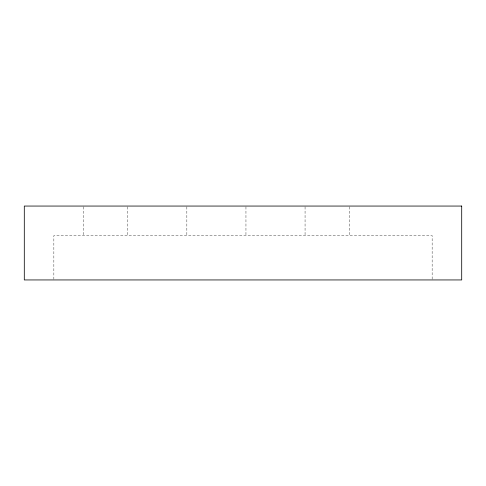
<?xml version="1.0" encoding="UTF-8"?>
<svg xmlns="http://www.w3.org/2000/svg" width="486" height="486" viewBox="0 0 486 486"><rect width="100%" height="100%" fill="white"/><g stroke="black" fill="none" stroke-linecap="round" stroke-linejoin="round"><path stroke-width="0.36" stroke-dasharray="2.43 1.82" d="M432.145 279.189L432.145 235.613L53.855 235.613L53.855 279.189M349.398 206.817L349.398 235.613M305.062 206.817L305.062 235.613M245.952 206.817L245.952 235.613M186.849 206.817L186.849 235.613M127.739 206.817L127.739 235.613M83.41 206.817L83.41 235.613"/><path stroke-width="0.73" d="M461.7 206.058L24.3 206.058L24.3 279.942L461.7 279.942L461.7 206.058"/></g></svg>
